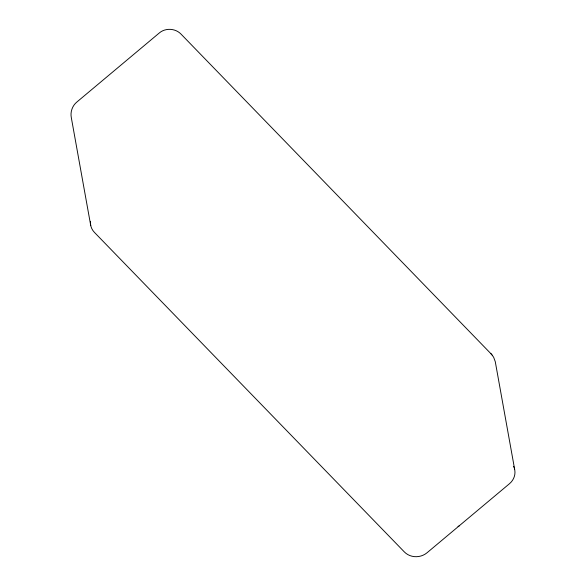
<?xml version="1.0" encoding="UTF-8"?>
<svg xmlns="http://www.w3.org/2000/svg" width="586" height="586" viewBox="0 0 586 586"><rect width="100%" height="100%" fill="white"/><g stroke="black" fill="none" stroke-linecap="round" stroke-linejoin="round"><path stroke-width="0.88" d="M491.339 354.127L180.964 34.047C175.375 28.253 165.399 27.696 159.275 32.992L76.942 101.964C72.327 105.678 70.137 111.985 71.338 117.771L90.735 225.537M492.13 355.065L493.661 357.284L495.273 361.679L514.669 469.445M490.878 353.585L492.614 355.636M514.332 468.192A16.144 14.884 -10.2 0 1 509.483 483.706L427.084 552.73A16.144 14.884 -10.2 0 1 404.355 551.931L94.412 232.371A16.144 14.884 -10.2 0 1 90.456 221.662M513.614 466.375A16.144 14.884 -10.2 0 1 514.12 467.577M459.439 525.649A6.461 5.955 -10.2 0 1 458.04 526.558"/></g></svg>
